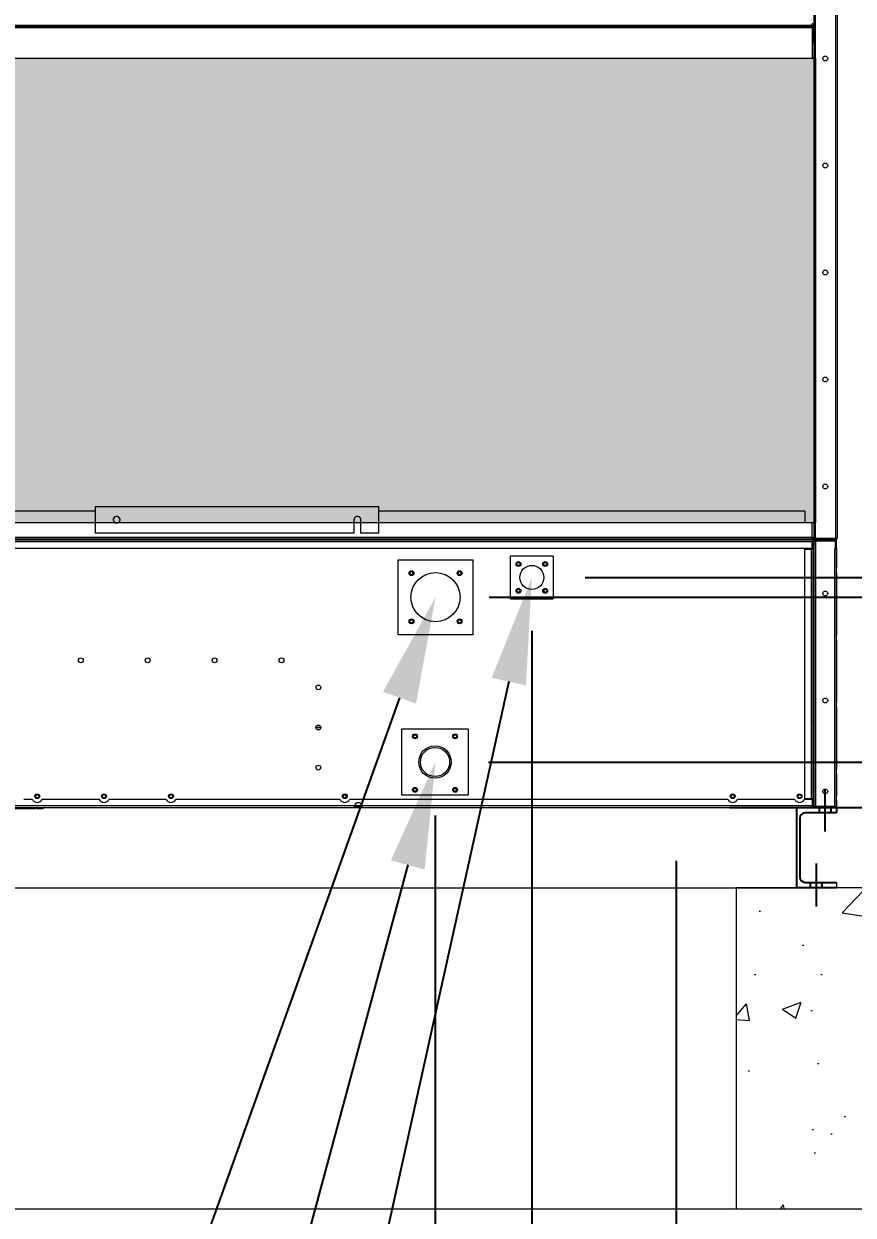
# Model space of a CAD drawing. Header units: millimetres. Extents: x -17070 to 42971, y -291348 to 40590.
# Drawn here: x -11581 to -10031, y -284610 to -282383 of the extents above; entities that cross this region are included whole.
import ezdxf
from ezdxf import colors
from ezdxf.entities.mleader import LeaderData, LeaderLine
from ezdxf.math import Vec2, Vec3

# ---------------------------------------------------------------- set-up
doc = ezdxf.new("R2010")
doc.units = ezdxf.units.MM
doc.linetypes.add('CENTERX2', pattern=[4, 2.5, -0.5, 0.5, -0.5])
doc.layers.add('냉각탑_dim', color=1, linetype='Continuous')
doc.layers.add('냉각탑_기초', color=23, linetype='Continuous')
doc.styles.get("Standard").update_dxf_attribs({"font": 'arial.ttf'})
doc.dimstyles.new('1.40', dxfattribs={"dimscale": 20, "dimtxt": 1.5, "dimasz": 1, "dimexe": 0.5, "dimexo": 0.5, "dimgap": 0.5, "dimtad": 1, "dimdec": 0, "dimzin": 0, "dimdsep": 46, "dimtxsty": 'Standard', "dimcen": 0, "dimclrd": 2, "dimclre": 2, "dimclrt": 3, "dimadec": 0, "dimazin": 0, "dimtfac": 1, "dimtdec": 0, "dimtmove": 0, "dimatfit": 0, "dimfxl": 1, "dimtolj": 1, "dimtzin": 0, "dimlwd": -1, "dimlwe": -1, "dimarcsym": 0})

# ---------------------------------------------------------------- blocks, each defined once
blk = doc.blocks.new('*D264')
at = {"color": 2, "transparency": 16777216}
for p, q in [((-10631.8, -283517.8), (-10631.8, -285077.4)), ((-10362.3, -283947.8), (-10362.3, -285077.4)), ((-10751.8, -285067.4), (-10871.8, -285067.4)), ((-10631.8, -285067.4), (-10362.3, -285067.4)), ((-10242.3, -285067.4), (-10122.3, -285067.4))]:
    blk.add_line(p, q, dxfattribs=at)
for points in [[(-10751.8, -285047.4), (-10751.8, -285087.4), (-10631.8, -285067.4)], [(-10242.3, -285047.4), (-10242.3, -285087.4), (-10362.3, -285067.4)]]:
    blk.add_solid(points, dxfattribs=at)
at = {"layer": 'Defpoints', "color": 0, "transparency": 16777216}
for p in [(-10631.8, -283417.8), (-10362.3, -283847.8), (-10362.3, -285067.4)]:
    blk.add_point(p, dxfattribs=at)
at = {"color": 3, "lineweight": 5, "transparency": 16777216, "insert": (-10497, -284935.9), "char_height": 140, "attachment_point": 5}
blk.add_mtext('\\A1;270', dxfattribs=at)
blk = doc.blocks.new('*D265')
at = {"color": 2, "transparency": 16777216}
for p, q in [((-10812.7, -283862.8), (-10812.7, -285634.2)), ((-10362.3, -283947.8), (-10362.3, -285634.2)), ((-10692.7, -285624.2), (-10482.3, -285624.2))]:
    blk.add_line(p, q, dxfattribs=at)
for points in [[(-10692.7, -285604.2), (-10692.7, -285644.2), (-10812.7, -285624.2)], [(-10482.3, -285604.2), (-10482.3, -285644.2), (-10362.3, -285624.2)]]:
    blk.add_solid(points, dxfattribs=at)
at = {"layer": 'Defpoints', "color": 0, "transparency": 16777216}
for p in [(-10812.7, -283762.8), (-10362.3, -283847.8), (-10362.3, -285624.2)]:
    blk.add_point(p, dxfattribs=at)
at = {"color": 3, "lineweight": 5, "transparency": 16777216, "insert": (-10587.5, -285492.7), "char_height": 140, "attachment_point": 5}
blk.add_mtext('\\A1;450', dxfattribs=at)
blk = doc.blocks.new('*D266')
at = {"color": 2, "transparency": 16777216}
for p, q in [((-9574.4, -283642.8), (-9574.4, -283522.8)), ((-10712.7, -283762.8), (-9564.4, -283762.8)), ((-9574.4, -283762.8), (-9574.4, -283847.8)), ((-10262.3, -283847.8), (-9564.4, -283847.8)), ((-9574.4, -283967.8), (-9574.4, -284409.6))]:
    blk.add_line(p, q, dxfattribs=at)
for points in [[(-9594.4, -283642.8), (-9554.4, -283642.8), (-9574.4, -283762.8)], [(-9594.4, -283967.8), (-9554.4, -283967.8), (-9574.4, -283847.8)]]:
    blk.add_solid(points, dxfattribs=at)
at = {"layer": 'Defpoints', "color": 0, "transparency": 16777216}
for p in [(-10812.7, -283762.8), (-10362.3, -283847.8), (-9574.4, -283847.8)]:
    blk.add_point(p, dxfattribs=at)
at = {"color": 3, "lineweight": 5, "transparency": 16777216, "insert": (-9705.9, -284248.7), "char_height": 140, "attachment_point": 5, "rotation": 90}
blk.add_mtext('\\A1;85', dxfattribs=at)
blk = doc.blocks.new('*D267')
at = {"color": 2, "transparency": 16777216}
for p, q in [((-10711.8, -283454.8), (-9105.4, -283454.8)), ((-9115.4, -283727.8), (-9115.4, -283574.8)), ((-10262.3, -283847.8), (-9105.4, -283847.8))]:
    blk.add_line(p, q, dxfattribs=at)
for points in [[(-9135.4, -283574.8), (-9095.4, -283574.8), (-9115.4, -283454.8)], [(-9135.4, -283727.8), (-9095.4, -283727.8), (-9115.4, -283847.8)]]:
    blk.add_solid(points, dxfattribs=at)
at = {"layer": 'Defpoints', "color": 0, "transparency": 16777216}
for p in [(-10811.8, -283454.8), (-9115.4, -283454.8), (-10362.3, -283847.8)]:
    blk.add_point(p, dxfattribs=at)
at = {"color": 3, "lineweight": 5, "transparency": 16777216, "insert": (-9246.9, -283686.4), "char_height": 140, "attachment_point": 5, "rotation": 90}
blk.add_mtext('\\A1;393', dxfattribs=at)
blk = doc.blocks.new('*D268')
at = {"color": 2, "transparency": 16777216}
for p, q in [((-8701, -283297.8), (-8701, -283177.8)), ((-10531.8, -283417.8), (-8691, -283417.8)), ((-8701, -283417.8), (-8701, -283847.8)), ((-10262.3, -283847.8), (-8691, -283847.8)), ((-8701, -283967.8), (-8701, -284522.3))]:
    blk.add_line(p, q, dxfattribs=at)
for points in [[(-8721, -283297.8), (-8681, -283297.8), (-8701, -283417.8)], [(-8721, -283967.8), (-8681, -283967.8), (-8701, -283847.8)]]:
    blk.add_solid(points, dxfattribs=at)
at = {"layer": 'Defpoints', "color": 0, "transparency": 16777216}
for p in [(-10631.8, -283417.8), (-10362.3, -283847.8), (-8701, -283847.8)]:
    blk.add_point(p, dxfattribs=at)
at = {"color": 3, "lineweight": 5, "transparency": 16777216, "insert": (-8832.5, -284305.1), "char_height": 140, "attachment_point": 5, "rotation": 90}
blk.add_mtext('\\A1;430', dxfattribs=at)

msp = doc.modelspace()

# ---------------------------------------------------------------- hatches: boundary and pattern name
at = {"lineweight": 20}
h = msp.add_hatch(dxfattribs=at)
h.set_pattern_fill('HONEY', scale=12)
h.set_pattern_definition([(0, (-423961.77, -370409.457), (57.15, 32.9955677), [38.1, -76.2]), (120, (-423961.77, -370409.457), (-57.15, 32.995568), [38.1, -76.2]), (60, (-423961.77, -370409.457), (1e-07, 65.9911357), [-76.2, 38.1])])
h.paths.add_polyline_path([(-14214.9, -282447.4), (-14214.9, -283315.7), (-10101.5, -283315.7), (-10101.5, -282447.4)])
at = {"layer": '냉각탑_기초', "lineweight": 20, "ltscale": 30}
h = msp.add_hatch(dxfattribs=at)
h.set_pattern_fill('AR-CONC', color=256, scale=50, style=0)
h.set_pattern_definition([(50, (-27008.32, -300539.17), (358.63, -31.376), [37.5, -412.5]), (355, (-27008.32, -300539.17), (-69.3757, 376.096), [30, -330]), (100.4514, (-26978.43, -300541.8), (289.2547, 344.72), [31.87, -350.571]), (46.1842, (-27008.3, -300439.17), (533.6205, -82.7595), [56.25, -618.75]), (96.6356, (-26963.85, -300446.07), (467.331, 487.059), [47.805, -525.856]), (351.1842, (-27008.3, -300439.17), (467.331, 487.059), [45, -495]), (21, (-26958.32, -300464.17), (298.4535, -201.3094), [37.5, -412.5]), (326, (-26958.32, -300464.17), (121.6577, 362.575), [30, -330]), (71.4514, (-26933.45, -300480.95), (420.1113, 161.265), [31.87, -350.571]), (37.5, (-27008.32, -300539.17), (6.0799, 166.4469), [0, -326, 0, -335, 0, -331.25]), (7.5, (-27008.32, -300539.17), (131.5348, 197.2059), [0, -191, 0, -318.5, 0, -126.25]), (327.5, (-27119.82, -300539.17), (266.9112, -11.2774), [0, -125, 0, -390, 0, -517.5]), (317.5, (-27169.82, -300539.17), (291.593, 50.0525), [0, -162.5, 0, -259, 0, -367.5])])
h.paths.add_polyline_path([(-10249.8, -283997.8), (-9949.8, -283997.8), (-9949.8, -284597.8), (-10249.8, -284597.8)])

# ---------------------------------------------------------------- linework, layer by layer
at = {"color": 7, "lineweight": 20}
for p, q in [((-10104.3, -283343), (-10104.3, -280420.8)), ((-10101.5, -283344.4), (-10101.5, -280485.8)), ((-10063.5, -283344.4), (-10063.5, -280491.2)), ((-10060.7, -283344.4), (-10060.7, -280491.2)), ((-14216.9, -282390.1), (-10107.7, -282390.1)), ((-14215.5, -282385.8), (-10109.1, -282385.8)), ((-14215.5, -282387.5), (-10109.1, -282387.5)), ((-14216.9, -282447.4), (-10107.7, -282447.4)), ((-14216.9, -282447.5), (-10107.7, -282447.5)), ((-10107.7, -282447.7), (-14216.9, -282447.7)), ((-11447.9, -283294.1), (-14212.3, -283294.1)), ((-11447.9, -283315.7), (-14216.7, -283315.7)), ((-14216.9, -283342.8), (-10107.7, -283342.8)), ((-10108, -283347.9), (-14216.6, -283347.9)), ((-10108, -283351.2), (-14216.6, -283351.2)), ((-14215.5, -283345.8), (-10109.1, -283345.8)), ((-13393.8, -283362.8), (-11444.8, -283362.8)), ((-14184.7, -283847.8), (-10139.9, -283847.8))]:
    msp.add_line(p, q, dxfattribs=at)
at = {"color": 7, "lineweight": 20, "ltscale": 0.000708333}
for p, q in [((-10136.3, -282385.8), (-10136.3, -282387.5)), ((-10109.7, -282387.5), (-10109.7, -282385.8)), ((-10108, -283349.8), (-10106.3, -283349.8)), ((-10108, -283350.7), (-10106.3, -283350.7)), ((-10108, -283844.9), (-10106.3, -283844.9)), ((-10108, -283845.8), (-10106.3, -283845.8)), ((-10100.9, -283846.1), (-10100.9, -283847.8)), ((-10064.3, -283846.1), (-10064.3, -283847.8))]:
    msp.add_line(p, q, dxfattribs=at)
at = {"color": 7, "lineweight": 20, "ltscale": 4.81672e-06}
msp.add_line((-10109.1, -282387.5), (-10109.1, -282387.5), dxfattribs=at)
at = {"color": 7, "lineweight": 20, "ltscale": 0.00080569}
msp.add_line((-10108.3, -282385.7), (-10108.3, -282387.7), dxfattribs=at)
at = {"color": 7, "lineweight": 20, "ltscale": 0.000967409}
for p, q in [((-10107.7, -282385.1), (-10107.7, -282382.8)), ((-10107.7, -283345.1), (-10107.7, -283342.8))]:
    msp.add_line(p, q, dxfattribs=at)
at = {"color": 7, "lineweight": 20, "ltscale": 0.000583334}
for p, q in [((-10106.3, -282383), (-10107.7, -282383)), ((-10106.3, -282390.3), (-10107.7, -282390.3)), ((-10106.3, -283343), (-10107.7, -283343))]:
    msp.add_line(p, q, dxfattribs=at)
at = {"color": 7, "lineweight": 20, "ltscale": 0.000341711}
for p, q in [((-10107.1, -282385), (-10107.7, -282384.4)), ((-10107.1, -283345), (-10107.7, -283344.4)), ((-10103.5, -283345), (-10102.9, -283344.4))]:
    msp.add_line(p, q, dxfattribs=at)
at = {"color": 7, "lineweight": 20, "ltscale": 0.000849957}
msp.add_line((-10107.7, -282388.1), (-10107.7, -282390.1), dxfattribs=at)
at = {"color": 7, "lineweight": 20, "ltscale": 0.000341712}
msp.add_line((-10107.1, -282388.4), (-10107.7, -282388.9), dxfattribs=at)
at = {"color": 7, "lineweight": 20, "ltscale": 0.023877}
msp.add_line((-10107.7, -282390.1), (-10107.7, -282447.4), dxfattribs=at)
at = {"color": 7, "lineweight": 20, "ltscale": 0.003042}
msp.add_line((-10106.3, -282383), (-10106.3, -282390.3), dxfattribs=at)
at = {"color": 7, "lineweight": 20, "ltscale": 0.012167}
msp.add_line((-10106.3, -282390.3), (-10106.3, -282419.5), dxfattribs=at)
at = {"color": 7, "lineweight": 20, "ltscale": 0.000583335}
msp.add_line((-10106.3, -282419.5), (-10107.7, -282419.5), dxfattribs=at)
at = {"color": 7, "lineweight": 20, "ltscale": 5.81038e-05}
msp.add_line((-10107.7, -282447.7), (-10107.7, -282447.4), dxfattribs=at)
at = {"color": 7, "lineweight": 20, "ltscale": 0.220833}
msp.add_line((-11447.9, -283285.2), (-10917.9, -283285.2), dxfattribs=at)
at = {"color": 7, "lineweight": 20, "ltscale": 0.020754}
for p, q in [((-11447.9, -283285.2), (-11447.9, -283335)), ((-10917.9, -283335), (-10917.9, -283285.2))]:
    msp.add_line(p, q, dxfattribs=at)
at = {"color": 7, "lineweight": 20, "ltscale": 0.010377}
for p, q in [((-10964.4, -283310.1), (-10964.4, -283335)), ((-10951.4, -283335), (-10951.4, -283310.1))]:
    msp.add_line(p, q, dxfattribs=at)
at = {"color": 7, "lineweight": 20, "ltscale": 0.081917}
msp.add_line((-10121.3, -283294.1), (-10917.9, -283294.1), dxfattribs=at)
at = {"color": 7, "lineweight": 20, "ltscale": 0.009}
msp.add_line((-10121.3, -283294.1), (-10121.3, -283315.7), dxfattribs=at)
at = {"color": 7, "lineweight": 20, "ltscale": 0.201458}
for p, q in [((-10964.4, -283335), (-11447.9, -283335)), ((-10964.4, -283335.2), (-11447.9, -283335.2))]:
    msp.add_line(p, q, dxfattribs=at)
at = {"color": 7, "lineweight": 20, "ltscale": 7.26298e-05}
for p, q in [((-11447.9, -283335), (-11447.9, -283335.2)), ((-10964.4, -283335), (-10964.4, -283335.2)), ((-10951.4, -283335), (-10951.4, -283335.2)), ((-10917.9, -283335), (-10917.9, -283335.2))]:
    msp.add_line(p, q, dxfattribs=at)
at = {"color": 7, "lineweight": 20, "ltscale": 0.002765}
msp.add_line((-11404.6, -283315.7), (-11411.2, -283315.7), dxfattribs=at)
at = {"color": 7, "lineweight": 20, "ltscale": 0.005417}
msp.add_line((-10951.4, -283315.7), (-10964.4, -283315.7), dxfattribs=at)
at = {"color": 7, "lineweight": 20, "ltscale": 0.013958}
for p, q in [((-10917.9, -283335), (-10951.4, -283335)), ((-10917.9, -283335.2), (-10951.4, -283335.2))]:
    msp.add_line(p, q, dxfattribs=at)
at = {"color": 7, "lineweight": 20, "ltscale": 0.0875}
msp.add_line((-10107.9, -283315.7), (-10917.9, -283315.7), dxfattribs=at)
at = {"color": 7, "lineweight": 20, "ltscale": 0.01129}
msp.add_line((-10107.7, -283342.8), (-10107.7, -283315.7), dxfattribs=at)
at = {"color": 7, "lineweight": 20, "ltscale": 0.000833334}
for p, q in [((-11563, -283345.9), (-11563, -283347.9)), ((-11029, -283345.9), (-11029, -283347.9)), ((-10108.3, -283830.8), (-10108.3, -283832.8))]:
    msp.add_line(p, q, dxfattribs=at)
at = {"color": 7, "lineweight": 20, "ltscale": 0.001149}
for p, q in [((-11173.2, -283345.9), (-11171.3, -283347.9)), ((-11172.6, -283345.8), (-11170.7, -283347.9)), ((-11165.5, -283345.8), (-11163.6, -283347.9)), ((-11150, -283347.9), (-11151.9, -283345.8)), ((-11124.4, -283345.8), (-11122.5, -283347.9)), ((-11108.9, -283347.9), (-11110.8, -283345.8)), ((-11101.8, -283347.9), (-11103.7, -283345.8))]:
    msp.add_line(p, q, dxfattribs=at)
at = {"color": 7, "lineweight": 20, "ltscale": 0.000832431}
for p, q in [((-10991.8, -283347.9), (-10991.8, -283345.9)), ((-10989, -283347.9), (-10989, -283345.9))]:
    msp.add_line(p, q, dxfattribs=at)
at = {"color": 7, "lineweight": 20, "ltscale": 0.00083243}
for p, q in [((-10984.6, -283347.9), (-10984.6, -283345.9)), ((-10979.4, -283347.9), (-10979.4, -283345.9)), ((-10914.8, -283347.9), (-10914.8, -283345.9)), ((-10909.6, -283347.9), (-10909.6, -283345.9)), ((-10909.4, -283347.9), (-10909.4, -283345.9))]:
    msp.add_line(p, q, dxfattribs=at)
at = {"color": 7, "lineweight": 20, "ltscale": 0.000833333}
for p, q in [((-10136.3, -283345.8), (-10136.3, -283347.9)), ((-10109.7, -283347.9), (-10109.7, -283345.8)), ((-10109.7, -283364.8), (-10109.7, -283362.8)), ((-10108.3, -283362.8), (-10108.3, -283364.8)), ((-10108.3, -283364.8), (-10106.3, -283364.8)), ((-10064.3, -283362.8), (-10062.3, -283362.8)), ((-10064.3, -283363.6), (-10062.3, -283363.6)), ((-10062.3, -283363.6), (-10064.3, -283363.6)), ((-10104.3, -283697.8), (-10106.3, -283697.8)), ((-10104.3, -283702.8), (-10106.3, -283702.8)), ((-11557.8, -283849.8), (-11557.8, -283847.8)), ((-10963, -283845.8), (-10963, -283847.8)), ((-10949.6, -283845.8), (-10949.6, -283847.8)), ((-10109.7, -283832.8), (-10109.7, -283830.8))]:
    msp.add_line(p, q, dxfattribs=at)
at = {"color": 7, "lineweight": 20, "ltscale": 0.000882011}
msp.add_line((-10108.3, -283345.7), (-10108.3, -283347.9), dxfattribs=at)
at = {"color": 7, "lineweight": 20, "ltscale": 0.001417}
for p, q in [((-10108, -283347.9), (-10108, -283351.2)), ((-10109.7, -283364.8), (-10106.3, -283364.8)), ((-10109.7, -283830.8), (-10106.3, -283830.8)), ((-10108, -283847.8), (-10108, -283844.4)), ((-10065.7, -283846.1), (-10062.3, -283846.1))]:
    msp.add_line(p, q, dxfattribs=at)
at = {"color": 7, "lineweight": 20, "ltscale": 0.004833}
for p, q in [((-10108, -283362.8), (-10108, -283351.2)), ((-10064.3, -283362.8), (-10064.3, -283351.2)), ((-10062.3, -283362.8), (-10062.3, -283351.2)), ((-10121.3, -283364.8), (-10109.7, -283364.8)), ((-10121.3, -283830.8), (-10109.7, -283830.8)), ((-10108, -283832.8), (-10108, -283844.4)), ((-11557.8, -283849.8), (-11546.2, -283849.8))]:
    msp.add_line(p, q, dxfattribs=at)
at = {"color": 7, "lineweight": 20, "ltscale": 0.000375}
for p, q in [((-10106.3, -283342.5), (-10106.3, -283343.4)), ((-10106.3, -283350.7), (-10106.3, -283349.8)), ((-10106.3, -283350.7), (-10106.3, -283349.8)), ((-10106.3, -283844.9), (-10106.3, -283845.8)), ((-10106.3, -283844.9), (-10106.3, -283845.8)), ((-10106.3, -283845), (-10106.3, -283845.9)), ((-10106.3, -283845), (-10106.3, -283845.9)), ((-10106.3, -283845), (-10106.3, -283845.9)), ((-10106.3, -283845), (-10106.3, -283845.9))]:
    msp.add_line(p, q, dxfattribs=at)
at = {"color": 7, "lineweight": 20, "ltscale": 0.003208}
msp.add_line((-10106.3, -283343), (-10106.3, -283350.7), dxfattribs=at)
at = {"color": 7, "lineweight": 20, "ltscale": 0.005875}
for p, q in [((-10106.3, -283364.8), (-10106.3, -283350.7)), ((-10064.3, -283349.5), (-10064.3, -283363.6)), ((-10106.3, -283844.9), (-10106.3, -283830.8))]:
    msp.add_line(p, q, dxfattribs=at)
at = {"color": 7, "lineweight": 20, "ltscale": 0.00337}
msp.add_line((-10104.3, -283351.2), (-10104.3, -283343.1), dxfattribs=at)
at = {"color": 7, "lineweight": 20, "ltscale": 0.2055}
msp.add_line((-10104.3, -283844.4), (-10104.3, -283351.2), dxfattribs=at)
at = {"color": 7, "lineweight": 20, "ltscale": 0.000912135}
msp.add_line((-10101.5, -283344.4), (-10103.7, -283344.4), dxfattribs=at)
at = {"color": 7, "lineweight": 20, "ltscale": 0.001131}
for p, q in [((-10103.6, -283349.5), (-10100.9, -283349.5)), ((-10103.6, -283846.1), (-10100.9, -283846.1))]:
    msp.add_line(p, q, dxfattribs=at)
at = {"color": 7, "lineweight": 20, "ltscale": 0.000414935}
for p, q in [((-10102.6, -283349.5), (-10103.3, -283348.8)), ((-10105.3, -283694.9), (-10104.6, -283694.1)), ((-10102.6, -283846.1), (-10103.3, -283846.9))]:
    msp.add_line(p, q, dxfattribs=at)
at = {"color": 7, "lineweight": 20, "ltscale": 0.000583333}
for p, q in [((-10101.5, -283345.8), (-10101.5, -283344.4)), ((-10063.9, -283345.8), (-10063.9, -283344.4)), ((-10064.3, -283363.6), (-10065.7, -283363.6))]:
    msp.add_line(p, q, dxfattribs=at)
at = {"color": 7, "lineweight": 20, "ltscale": 0.015833}
msp.add_line((-10101.5, -283344.4), (-10063.5, -283344.4), dxfattribs=at)
at = {"color": 7, "lineweight": 20, "ltscale": 0.015667}
msp.add_line((-10063.9, -283345.8), (-10101.5, -283345.8), dxfattribs=at)
at = {"color": 7, "lineweight": 20, "ltscale": 0.000833944}
msp.add_line((-10100.9, -283347.9), (-10100.9, -283345.8), dxfattribs=at)
at = {"color": 7, "lineweight": 20, "ltscale": 0.014667}
for p, q in [((-10065.7, -283347.9), (-10100.9, -283347.9)), ((-10065.7, -283846.1), (-10100.9, -283846.1))]:
    msp.add_line(p, q, dxfattribs=at)
at = {"color": 7, "lineweight": 20, "ltscale": 0.000708334}
msp.add_line((-10100.9, -283349.5), (-10100.9, -283347.9), dxfattribs=at)
at = {"color": 7, "lineweight": 20, "ltscale": 0.01525}
for p, q in [((-10100.9, -283349.5), (-10064.3, -283349.5)), ((-10064.3, -283847.8), (-10100.9, -283847.8))]:
    msp.add_line(p, q, dxfattribs=at)
at = {"color": 7, "lineweight": 20, "ltscale": 0.206917}
msp.add_line((-10100.9, -283846.1), (-10100.9, -283349.5), dxfattribs=at)
at = {"color": 7, "lineweight": 20, "ltscale": 0.000833304}
msp.add_line((-10065.7, -283347.9), (-10065.7, -283345.8), dxfattribs=at)
at = {"color": 7, "lineweight": 20, "ltscale": 0.001167}
msp.add_line((-10063.5, -283344.4), (-10060.7, -283344.4), dxfattribs=at)
at = {"color": 7, "lineweight": 20, "ltscale": 0.002832}
msp.add_line((-10062.3, -283351.2), (-10062.3, -283344.5), dxfattribs=at)
at = {"color": 7, "lineweight": 20, "ltscale": 0.307}
msp.add_line((-11444.8, -283362.8), (-10108, -283362.8), dxfattribs=at)
at = {"color": 7, "lineweight": 20, "ltscale": 0.044444}
for p, q in [((-10591.8, -283377.8), (-10671.8, -283377.8)), ((-10671.8, -283457.8), (-10671.8, -283377.8)), ((-10591.8, -283377.8), (-10591.8, -283457.8)), ((-10671.8, -283457.8), (-10591.8, -283457.8))]:
    msp.add_line(p, q, dxfattribs=at)
at = {"color": 7, "lineweight": 20, "ltscale": 0.194167}
for p, q in [((-10121.3, -283830.8), (-10121.3, -283364.8)), ((-10109.7, -283364.8), (-10109.7, -283830.8)), ((-10106.3, -283364.8), (-10106.3, -283830.8))]:
    msp.add_line(p, q, dxfattribs=at)
at = {"color": 7, "lineweight": 20, "ltscale": 0.201042}
for p, q in [((-10065.7, -283846.1), (-10065.7, -283363.6)), ((-10062.3, -283846.1), (-10062.3, -283363.6))]:
    msp.add_line(p, q, dxfattribs=at)
at = {"color": 7, "lineweight": 20, "ltscale": 0.000332419}
msp.add_line((-10064.3, -283362.9), (-10064.3, -283363.6), dxfattribs=at)
at = {"color": 7, "lineweight": 20, "ltscale": 0.00033333}
msp.add_line((-10062.3, -283363.7), (-10062.3, -283362.9), dxfattribs=at)
at = {"color": 7, "lineweight": 20, "ltscale": 0.011892}
msp.add_line((-10062.3, -283363.6), (-10062.3, -283392.2), dxfattribs=at)
at = {"color": 7, "lineweight": 20, "ltscale": 0.058333}
for p, q in [((-10881.8, -283524.8), (-10881.8, -283384.8)), ((-10881.8, -283384.8), (-10741.8, -283384.8)), ((-10741.8, -283384.8), (-10741.8, -283524.8)), ((-10741.8, -283524.8), (-10881.8, -283524.8))]:
    msp.add_line(p, q, dxfattribs=at)
at = {"color": 7, "lineweight": 20, "ltscale": 0.003608}
for p, q in [((-10062.3, -283392.2), (-10062.3, -283400.8)), ((-10062.3, -283409.5), (-10062.3, -283400.8)), ((-10062.3, -283517.2), (-10062.3, -283525.8)), ((-10062.3, -283534.5), (-10062.3, -283525.8)), ((-10062.3, -283642.2), (-10062.3, -283650.8)), ((-10062.3, -283659.5), (-10062.3, -283650.8)), ((-10062.3, -283767.2), (-10062.3, -283775.8)), ((-10062.3, -283784.5), (-10062.3, -283775.8)), ((-10062.3, -283817.2), (-10062.3, -283825.8)), ((-10062.3, -283834.5), (-10062.3, -283825.8))]:
    msp.add_line(p, q, dxfattribs=at)
at = {"color": 7, "lineweight": 20, "ltscale": 0.044866}
for p, q in [((-10062.3, -283409.5), (-10062.3, -283517.2)), ((-10062.3, -283534.5), (-10062.3, -283642.2)), ((-10062.3, -283659.5), (-10062.3, -283767.2))]:
    msp.add_line(p, q, dxfattribs=at)
at = {"color": 7, "lineweight": 20, "ltscale": 2.97138e-06}
for p, q in [((-10106.3, -283686.3), (-10106.3, -283686.2)), ((-10106.3, -283691.3), (-10106.3, -283691.2)), ((-10106.3, -283696.3), (-10106.3, -283696.2)), ((-10106.3, -283701.2), (-10106.3, -283701.2))]:
    msp.add_line(p, q, dxfattribs=at)
at = {"color": 7, "lineweight": 20, "ltscale": 0.003726}
msp.add_line((-11035.3, -283697.8), (-11026.3, -283697.8), dxfattribs=at)
at = {"color": 7, "lineweight": 20, "ltscale": 0.002875}
msp.add_line((-11034.2, -283701.2), (-11027.3, -283701.2), dxfattribs=at)
at = {"color": 7, "lineweight": 20, "ltscale": 0.051667}
msp.add_line((-10874.7, -283700.8), (-10750.7, -283700.8), dxfattribs=at)
at = {"color": 7, "lineweight": 20, "ltscale": 0.05}
for p, q in [((-10874.7, -283824.8), (-10874.7, -283700.8)), ((-10750.7, -283700.8), (-10750.7, -283824.8))]:
    msp.add_line(p, q, dxfattribs=at)
at = {"color": 7, "lineweight": 20, "ltscale": 0.000833171}
for p, q in [((-10106.3, -283701), (-10104.3, -283701)), ((-10106.3, -283702.8), (-10104.3, -283702.8))]:
    msp.add_line(p, q, dxfattribs=at)
at = {"color": 7, "lineweight": 20, "ltscale": 0.000547189}
msp.add_line((-10105.6, -283694.1), (-10104.3, -283694.1), dxfattribs=at)
at = {"color": 7, "lineweight": 20, "ltscale": 0.000834318}
for p, q in [((-10062.3, -283717.8), (-10062.3, -283717.8)), ((-10062.3, -283827.8), (-10062.3, -283827.8))]:
    msp.add_line(p, q, dxfattribs=at)
at = {"color": 7, "lineweight": 20, "ltscale": 0.000834992}
msp.add_line((-10062.3, -283721), (-10062.3, -283721), dxfattribs=at)
at = {"color": 7, "lineweight": 20, "ltscale": 0.013616}
msp.add_line((-10062.3, -283784.5), (-10062.3, -283817.2), dxfattribs=at)
at = {"color": 7, "lineweight": 20, "ltscale": 0.00439}
msp.add_line((-10750.7, -283824.8), (-10874.7, -283824.8), dxfattribs=at)
at = {"color": 1, "linetype": 'CENTERX2', "ltscale": 50}
for p, q in [((-10083.3, -283892.8), (-10083.3, -283812.8)), ((-10099.8, -284032.8), (-10099.8, -283952.8))]:
    msp.add_line(p, q, dxfattribs=at)
at = {"color": 7, "lineweight": 20, "ltscale": 0.412719}
msp.add_line((-11953.6, -283847.8), (-10963, -283847.8), dxfattribs=at)
at = {"color": 7, "lineweight": 20, "ltscale": 0.412635}
msp.add_line((-11953.5, -283844.4), (-10963.1, -283844.4), dxfattribs=at)
at = {"color": 7, "lineweight": 20, "ltscale": 0.006725}
msp.add_line((-11565.2, -283832.8), (-11581.4, -283832.8), dxfattribs=at)
at = {"color": 7, "lineweight": 20, "ltscale": 0.000833651}
msp.add_line((-11559.8, -283849.8), (-11559.8, -283847.8), dxfattribs=at)
at = {"color": 7, "lineweight": 20, "ltscale": 0.044641}
for p, q in [((-11440.2, -283832.8), (-11547.4, -283832.8)), ((-11315.2, -283832.8), (-11422.4, -283832.8)), ((-10990.2, -283832.8), (-11297.4, -283832.8)), ((-10265.2, -283832.8), (-10972.4, -283832.8)), ((-10140.2, -283832.8), (-10247.4, -283832.8))]:
    msp.add_line(p, q, dxfattribs=at)
at = {"color": 7, "lineweight": 20, "ltscale": 0.005698}
msp.add_line((-10963.1, -283844.4), (-10949.5, -283844.4), dxfattribs=at)
at = {"color": 7, "lineweight": 20, "ltscale": 0.005614}
for p, q in [((-10963, -283845.8), (-10949.6, -283845.8)), ((-10963, -283847.8), (-10949.6, -283847.8))]:
    msp.add_line(p, q, dxfattribs=at)
at = {"color": 7, "lineweight": 20, "ltscale": 0.100651}
msp.add_line((-10949.6, -283847.8), (-10108, -283847.8), dxfattribs=at)
at = {"color": 7, "lineweight": 20, "ltscale": 0.100609}
msp.add_line((-10949.5, -283844.4), (-10108, -283844.4), dxfattribs=at)
at = {"color": 7, "lineweight": 20, "ltscale": 0.004083}
msp.add_line((-10139.9, -283847.8), (-10130.1, -283847.8), dxfattribs=at)
at = {"color": 7, "lineweight": 25, "ltscale": 0.125}
for p, q in [((-10137.3, -283847.8), (-10062.3, -283847.8)), ((-10062.3, -283997.8), (-10137.3, -283997.8))]:
    msp.add_line(p, q, dxfattribs=at)
at = {"ltscale": 25}
msp.add_line((-10137.3, -283847.8), (-10137.3, -283997.8), dxfattribs=at)
at = {"color": 7, "lineweight": 20, "ltscale": 0.026917}
msp.add_line((-10065.5, -283847.8), (-10130.1, -283847.8), dxfattribs=at)
at = {"color": 7, "lineweight": 20, "ltscale": 0.005987}
msp.add_line((-10108, -283832.8), (-10122.4, -283832.8), dxfattribs=at)
at = {"color": 7, "lineweight": 20, "ltscale": 0.002958}
msp.add_line((-10100.9, -283847.8), (-10108, -283847.8), dxfattribs=at)
at = {"color": 7, "lineweight": 20, "ltscale": 0.000128159}
msp.add_line((-10106.6, -283830.8), (-10106.3, -283830.8), dxfattribs=at)
at = {"color": 7, "lineweight": 20, "ltscale": 0.000832339}
msp.add_line((-10106.3, -283842.8), (-10104.3, -283842.8), dxfattribs=at)
at = {"color": 7, "lineweight": 20, "ltscale": 0.000837582}
msp.add_line((-10106.3, -283844.6), (-10104.3, -283844.6), dxfattribs=at)
at = {"color": 7, "lineweight": 20, "ltscale": 0.000374986}
msp.add_line((-10106.3, -283845.8), (-10106.3, -283844.9), dxfattribs=at)
for p, q in [((-10094.3, -283857.8), (-10094.3, -283847.8)), ((-10072.3, -283857.8), (-10072.3, -283847.8)), ((-10110.8, -283997.8), (-10110.8, -283987.8)), ((-10088.8, -283997.8), (-10088.8, -283987.8))]:
    msp.add_line(p, q)
at = {"lineweight": 20}
for p in [(-10064.3, -283847.8), (-10062.3, -283846.1)]:
    msp.add_line(p, (-10062.3, -283847.8), dxfattribs=at)
at = {"color": 7, "lineweight": 20, "ltscale": 0.001168}
msp.add_line((-10062.3, -283832.8), (-10062.3, -283835.7), dxfattribs=at)
at = {"color": 7, "lineweight": 20, "ltscale": 0.00485}
msp.add_line((-10062.3, -283834.5), (-10062.3, -283846.1), dxfattribs=at)
at = {"color": 7, "lineweight": 20, "ltscale": 0.003775}
msp.add_line((-10062.3, -283844.4), (-10062.3, -283835.4), dxfattribs=at)
at = {"color": 7, "lineweight": 25, "ltscale": 0.008333}
msp.add_line((-10062.3, -283847.8), (-10062.3, -283857.8), dxfattribs=at)
at = {"color": 7, "lineweight": 20, "ltscale": 0.056667}
msp.add_line((-11695.8, -283849.8), (-11559.8, -283849.8), dxfattribs=at)
at = {"color": 7, "lineweight": 25, "ltscale": 0.091667}
msp.add_line((-10130.8, -283867.8), (-10130.8, -283977.8), dxfattribs=at)
at = {"color": 7, "lineweight": 25, "ltscale": 0.05125}
for p, q in [((-10062.3, -283857.8), (-10120.8, -283857.8)), ((-10120.8, -283987.8), (-10062.3, -283987.8))]:
    msp.add_line(p, q, dxfattribs=at)
at = {"lineweight": 5}
msp.add_line((-14187.3, -283997.8), (-10137.3, -283997.8), dxfattribs=at)
at = {"color": 7, "lineweight": 15, "ltscale": 0.0625}
msp.add_line((-10062.3, -283987.8), (-10062.3, -283997.8), dxfattribs=at)
at = {"color": 0, "lineweight": 20}
msp.add_lwpolyline([(-14214.9, -282447.4), (-10101.5, -282447.4), (-10101.5, -283315.7), (-14214.9, -283315.7)], close=True, dxfattribs=at)
at = {"color": 7, "lineweight": 20}
for centre, radius in [((-10083.3, -282447.8), 4.5), ((-10083.3, -282647.8), 4.5), ((-10083.3, -282847.8), 4.5), ((-10083.3, -283047.8), 4.5), ((-10083.3, -283247.8), 4.5), ((-10656.8, -283392.8), 4.5), ((-10656.8, -283392.8), 3), ((-10631.8, -283417.8), 22.5), ((-10606.8, -283392.8), 4.5), ((-10606.8, -283392.8), 3), ((-10856.8, -283409.8), 3), ((-10811.8, -283454.8), 46), ((-10766.8, -283409.8), 3), ((-10656.8, -283442.8), 4.5), ((-10656.8, -283442.8), 3), ((-10606.8, -283442.8), 4.5), ((-10606.8, -283442.8), 3), ((-10083.3, -283447.8), 4.5), ((-10856.8, -283499.8), 3), ((-10766.8, -283499.8), 3), ((-11474.8, -283572.8), 4.5), ((-11349.8, -283572.8), 4.5), ((-11224.8, -283572.8), 4.5), ((-11099.8, -283572.8), 4.5), ((-11030.8, -283623.3), 4.5), ((-10083.3, -283647.8), 4.5), ((-11030.8, -283698.3), 4.5), ((-10850.2, -283714.8), 4.5), ((-10850.2, -283714.8), 3), ((-10775.2, -283714.8), 4.5), ((-10775.2, -283714.8), 3), ((-10812.7, -283762.8), 30.2), ((-10812.7, -283762.8), 27.3), ((-11030.8, -283773.3), 4.5), ((-11556.3, -283826.8), 4.5), ((-11556.3, -283826.8), 3), ((-11431.3, -283826.8), 4.5), ((-11431.3, -283826.8), 3), ((-11306.3, -283826.8), 4.5), ((-11306.3, -283826.8), 3), ((-10981.3, -283826.8), 4.5), ((-10981.3, -283826.8), 3), ((-10850.2, -283814.8), 4.5), ((-10850.2, -283814.8), 3), ((-10775.2, -283814.8), 4.5), ((-10775.2, -283814.8), 3), ((-10256.3, -283826.8), 4.5), ((-10256.3, -283826.8), 3), ((-10131.3, -283826.8), 4.5), ((-10131.3, -283826.8), 3), ((-10083.3, -283817.8), 4.5)]:
    msp.add_circle(centre, radius, dxfattribs=at)
at = {"lineweight": 5}
for centre in [(-10856.8, -283409.8), (-10766.8, -283409.8), (-10856.8, -283499.8), (-10766.8, -283499.8)]:
    msp.add_circle(centre, 4.5, dxfattribs=at)
at = {"color": 7, "lineweight": 20}
for centre, radius, start, end in [((-10109.1, -282383), 2.8, 270, 0), ((-10109.1, -282390.3), 2.8, 0, 90), ((-10109.1, -283343), 2.8, 270, 0), ((-10109.7, -283351.2), 3.4, 0, 0.7721), ((-10101.5, -283343), 2.8, 180, 270), ((-10100.9, -283351.2), 3.4, 90, 180), ((-10065.7, -283351.2), 3.4, 0, 90), ((-10065.1, -283343), 2.8, 295.3767, 330), ((-10111.5, -283583), 5.2, 0, 0.6924), ((-10102.9, -283692.4), 3.4, 180, 245.6843), ((-10065.5, -283703), 5.2, 52.0246, 52.0532), ((-10109.7, -283809.2), 3.4, 0, 0.2366), ((-11556.3, -283828.3), 10, 206.7437, 333.2563), ((-11546.2, -283846.4), 3.4, 270, 335.6983), ((-11546.2, -283846.4), 1.4, 270, 271.888), ((-11431.3, -283828.3), 10, 206.7437, 333.2563), ((-11306.3, -283828.3), 10, 206.7437, 333.2563), ((-10981.3, -283828.3), 10, 206.7437, 333.2563), ((-10946.7, -283846.8), 16.6, 171.9124, 179.4428), ((-10956.3, -283845.9), 7, 12.3734, 167.6266), ((-10965.9, -283846.8), 16.6, 0.5572, 8.0877), ((-10256.3, -283828.3), 10, 206.7437, 333.2563), ((-10131.3, -283828.3), 10, 206.7437, 333.2563), ((-10109.7, -283844.4), 3.4, 299.9991, 335.6839), ((-10100.9, -283844.4), 3.4, 180, 270), ((-10065.7, -283844.4), 3.4, 294.3156, 330), ((-10065.5, -283842.6), 5.2, 283.3156, 307.9754)]:
    msp.add_arc(centre, radius, start, end, dxfattribs=at)
at = {"color": 7, "lineweight": 25}
for centre, start, end in [((-10120.8, -283867.8), 90, 180), ((-10120.8, -283977.8), 180, 270)]:
    msp.add_arc(centre, 10, start, end, dxfattribs=at)
at = {"color": 7, "lineweight": 20}
for centre, major_axis, ratio, start_param, end_param in [((-11407.9, -283310.1), (6.5, 0), 0.996195, 0, 3.141593), ((-11407.9, -283310.3), (6.5, 0), 0.996195, 0.013467, 3.128141), ((-11407.9, -283310.1), (6.5, 0), 0.996195, 3.141593, 6.283185), ((-10957.9, -283310.1), (6.5, 0), 0.996195, 0, 3.141593), ((-10957.9, -283310.3), (6.5, 0), 0.996195, 0, 3.141593), ((-10109.7, -283536), (3.4, 0), 0.087156, 0, 0.009032), ((-10109.7, -283686.2), (3.4, 0), 0.999969, 0, 0.017333), ((-10109.7, -283691.2), (3.4, 0), 0.999969, 0, 0.015352), ((-10109.7, -283691.2), (3.4, 0), 0.999969, 0, 0.015332), ((-10109.7, -283696.2), (3.4, 0), 0.999969, 0, 0.013059), ((-10109.7, -283696.2), (3.4, 0), 0.999969, 6.283185, 6.29622), ((-10109.7, -283701.2), (3.4, 0), 0.999969, 6.283185, 6.293406), ((-10109.7, -283726.4), (-3.4, 0), 0.999969, 3.125622, 3.141593), ((-10109.7, -283731.4), (-3.4, 0), 0.999969, 3.125622, 3.141593), ((-10109.7, -283736.4), (-3.4, 0), 0.999969, 3.131366, 3.141593)]:
    msp.add_ellipse(centre, major_axis=major_axis, ratio=ratio, start_param=start_param, end_param=end_param, dxfattribs=at)
for points in [[(-10107.7, -282385.1), (-10108, -282385.4), (-10108.2, -282385.6), (-10108.5, -282385.8), (-10108.8, -282385.8), (-10109.1, -282385.8)], [(-10107.7, -282388.1), (-10108, -282387.9), (-10108.2, -282387.7), (-10108.5, -282387.6), (-10108.8, -282387.5), (-10109.1, -282387.5)], [(-10107.7, -283345.1), (-10108, -283345.4), (-10108.2, -283345.6), (-10108.5, -283345.8), (-10108.8, -283345.8), (-10109.1, -283345.8)], [(-10103.7, -283344.4), (-10103.9, -283344.2), (-10104.1, -283343.9), (-10104.2, -283343.6), (-10104.3, -283343.3), (-10104.3, -283343)], [(-10103.6, -283349.5), (-10103.9, -283349.9), (-10104.1, -283350.2), (-10104.2, -283350.6), (-10104.3, -283350.9), (-10104.3, -283351.2)], [(-10105.6, -283694.1), (-10105.9, -283693.8), (-10106.1, -283693.5), (-10106.2, -283693.1), (-10106.3, -283692.8), (-10106.3, -283692.4)], [(-10963, -283845.8), (-10963.1, -283845.8), (-10963.2, -283845.8), (-10963.2, -283845.8), (-10963.2, -283845.7), (-10963.3, -283845.6)], [(-10949.3, -283845.6), (-10949.4, -283845.7), (-10949.4, -283845.8), (-10949.4, -283845.8), (-10949.5, -283845.8), (-10949.6, -283845.8)], [(-10103.6, -283846.1), (-10103.9, -283845.8), (-10104.1, -283845.5), (-10104.2, -283845.1), (-10104.3, -283844.8), (-10104.3, -283844.4)]]:
    msp.add_open_spline(points, degree=5, dxfattribs=at)
for points, knots in [([(-10963, -283847.8), (-10963.1, -283847.8), (-10963.2, -283847.8), (-10963.2, -283847.7), (-10963.3, -283847.4), (-10963.3, -283847.1), (-10963.3, -283846.9), (-10963.3, -283846.8), (-10963.3, -283846.6)], [0, 0, 0, 0, 0, 0, 3.009, 3.009, 3.009, 4.870321, 4.870321, 4.870321, 4.870321, 4.870321, 4.870321]), ([(-10949.3, -283846.6), (-10949.3, -283847), (-10949.3, -283847.3), (-10949.3, -283847.5), (-10949.4, -283847.8), (-10949.5, -283847.8), (-10949.5, -283847.8), (-10949.5, -283847.8), (-10949.6, -283847.8)], [0, 0, 0, 0, 0, 0, 3.956241, 3.956241, 3.956241, 4.866694, 4.866694, 4.866694, 4.866694, 4.866694, 4.866694])]:
    msp.add_open_spline(points, degree=5, knots=knots, dxfattribs=at)
at = {"layer": '냉각탑_기초', "lineweight": 20, "ltscale": 30}
msp.add_line((-14786.9, -284597.8), (-9428.9, -284597.8), dxfattribs=at)
msp.add_lwpolyline([(-9949.8, -284597.8), (-9949.8, -283997.8), (-10249.8, -283997.8), (-10249.8, -284597.8)], dxfattribs=at)

# ---------------------------------------------------------------- dimensions: what is measured, and where the dimension line sits
at = {"lineweight": 5}
for base, p1, picture, middle in [((-8701, -283847.8), (-10631.8, -283417.8), '*D268', (-8832.5, -284305.1)), ((-9574.4, -283847.8), (-10812.7, -283762.8), '*D266', (-9705.9, -284248.7))]:
    dim = msp.add_linear_dim(base=base, p1=p1, p2=(-10362.3, -283847.8), angle=90, dimstyle='1.40', override={"dimtxt": 7, "dimasz": 6, "dimexo": 5, "dimgap": 3}, dxfattribs=at)
    dim.commit()
    dim.dimension.update_dxf_attribs({"geometry": picture, "text_midpoint": middle})
dim = msp.add_linear_dim(base=(-10362.2943447, -285067.3832102), p1=(-10631.7943447, -283417.8490662), p2=(-10362.2943447, -283847.8490662), dimstyle='1.40', override={"dimtxt": 7, "dimasz": 6, "dimexo": 5, "dimgap": 3}, dxfattribs=at)
dim.commit()
dim.dimension.update_dxf_attribs({"geometry": '*D264', "text_midpoint": (-10497.0443447, -285067.3832102), "dimtype": 160})
dim = msp.add_linear_dim(base=(-9115.4, -283454.8), p1=(-10362.3, -283847.8), p2=(-10811.8, -283454.8), angle=90, dimstyle='1.40', override={"dimtxt": 7, "dimasz": 6, "dimexo": 5, "dimgap": 3}, dxfattribs=at)
dim.commit()
dim.dimension.update_dxf_attribs({"geometry": '*D267', "text_midpoint": (-9115.4, -283686.4), "dimtype": 160})
dim = msp.add_linear_dim(base=(-10362.3, -285624.2), p1=(-10812.7, -283762.8), p2=(-10362.3, -283847.8), dimstyle='1.40', override={"dimtxt": 7, "dimasz": 6, "dimexo": 5, "dimgap": 3}, dxfattribs=at)
dim.commit()
dim.dimension.update_dxf_attribs({"geometry": '*D265', "text_midpoint": (-10587.5, -285492.7)})

# ---------------------------------------------------------------- leaders
at = {"layer": '냉각탑_dim', "lineweight": -3}
ml = msp.add_multileader_mtext('Standard', dxfattribs=at)
ml.set_content('')
ml.set_leader_properties(color=256)
ml.build(insert=Vec2(0, 0))
ml.multileader.update_dxf_attribs({"text_right_attachment_type": 6, "dogleg_length": 5, "arrow_head_size": 199.5, "scale": 30})
ctx = ml.context
ctx.base_point, ctx.scale, ctx.char_height, ctx.arrow_head_size, ctx.landing_gap_size, ctx.plane_origin = Vec3(-11569.3, -285587.9), 30, 7.18, 199.5, 3.59, Vec3(-11547.9, -284723.9)
ctx.right_attachment, ctx.text_align_type = 6, 2
notes = []
notes.append((ctx, [(0, (1, 1, 0), (-11111.8, -285587.9), (-1, 0), 457.5, [(0, [(-10631.8, -283417.8)], 0, [])])]))
ctx.mtext, ml.multileader.dxf.content_type = None, 0
ml = msp.add_multileader_mtext('Standard', dxfattribs=at)
ml.set_content('')
ml.set_leader_properties(color=256)
ml.build(insert=Vec2(0, 0))
ml.multileader.update_dxf_attribs({"text_right_attachment_type": 6, "dogleg_length": 5, "arrow_head_size": 199.5, "scale": 30})
ctx = ml.context
ctx.base_point, ctx.scale, ctx.char_height, ctx.arrow_head_size, ctx.landing_gap_size, ctx.plane_origin = Vec3(-11566.7, -284780.9), 30, 7.18, 199.5, 3.59, Vec3(-11946.1, -285172.3)
ctx.right_attachment, ctx.text_align_type = 6, 2
notes.append((ctx, [(0, (1, 1, 0), (-11287.2, -284780.9), (-1, 0), 279.5, [(0, [(-10811.8, -283454.8)], 0, [])])]))
ctx.mtext, ml.multileader.dxf.content_type = None, 0
ml = msp.add_multileader_mtext('Standard', dxfattribs=at)
ml.set_content('')
ml.set_leader_properties(color=256)
ml.build(insert=Vec2(0, 0))
ml.multileader.update_dxf_attribs({"text_right_attachment_type": 6, "dogleg_length": 5, "arrow_head_size": 199.5, "scale": 30})
ctx = ml.context
ctx.base_point, ctx.scale, ctx.char_height, ctx.arrow_head_size, ctx.landing_gap_size, ctx.plane_origin = Vec3(-11577.9, -285181.2), 30, 7.18, 199.5, 3.59, Vec3(-10955.4, -285460.3)
ctx.right_attachment, ctx.text_align_type = 6, 2
notes.append((ctx, [(0, (1, 1, 0), (-11194.4, -285181.2), (-1, 0), 383.5, [(0, [(-10811.8, -283762.6)], 0, [])])]))
ctx.mtext, ml.multileader.dxf.content_type = None, 0
for ctx, leaders in notes:
    for number, flags, end, landing, length, lines in leaders:
        leader = LeaderData()
        leader.index, (leader.has_last_leader_line, leader.has_dogleg_vector, leader.attachment_direction) = number, flags
        leader.last_leader_point, leader.dogleg_vector, leader.dogleg_length = Vec3(end), Vec3(landing), length
        for number, points, colour, breaks in lines:
            line = LeaderLine()
            line.index, line.vertices, line.color, line.breaks = number, Vec3.list(points), colors.encode_raw_color(colour), breaks
            leader.lines.append(line)
        ctx.leaders.append(leader)

doc.saveas('drawing.dxf')
